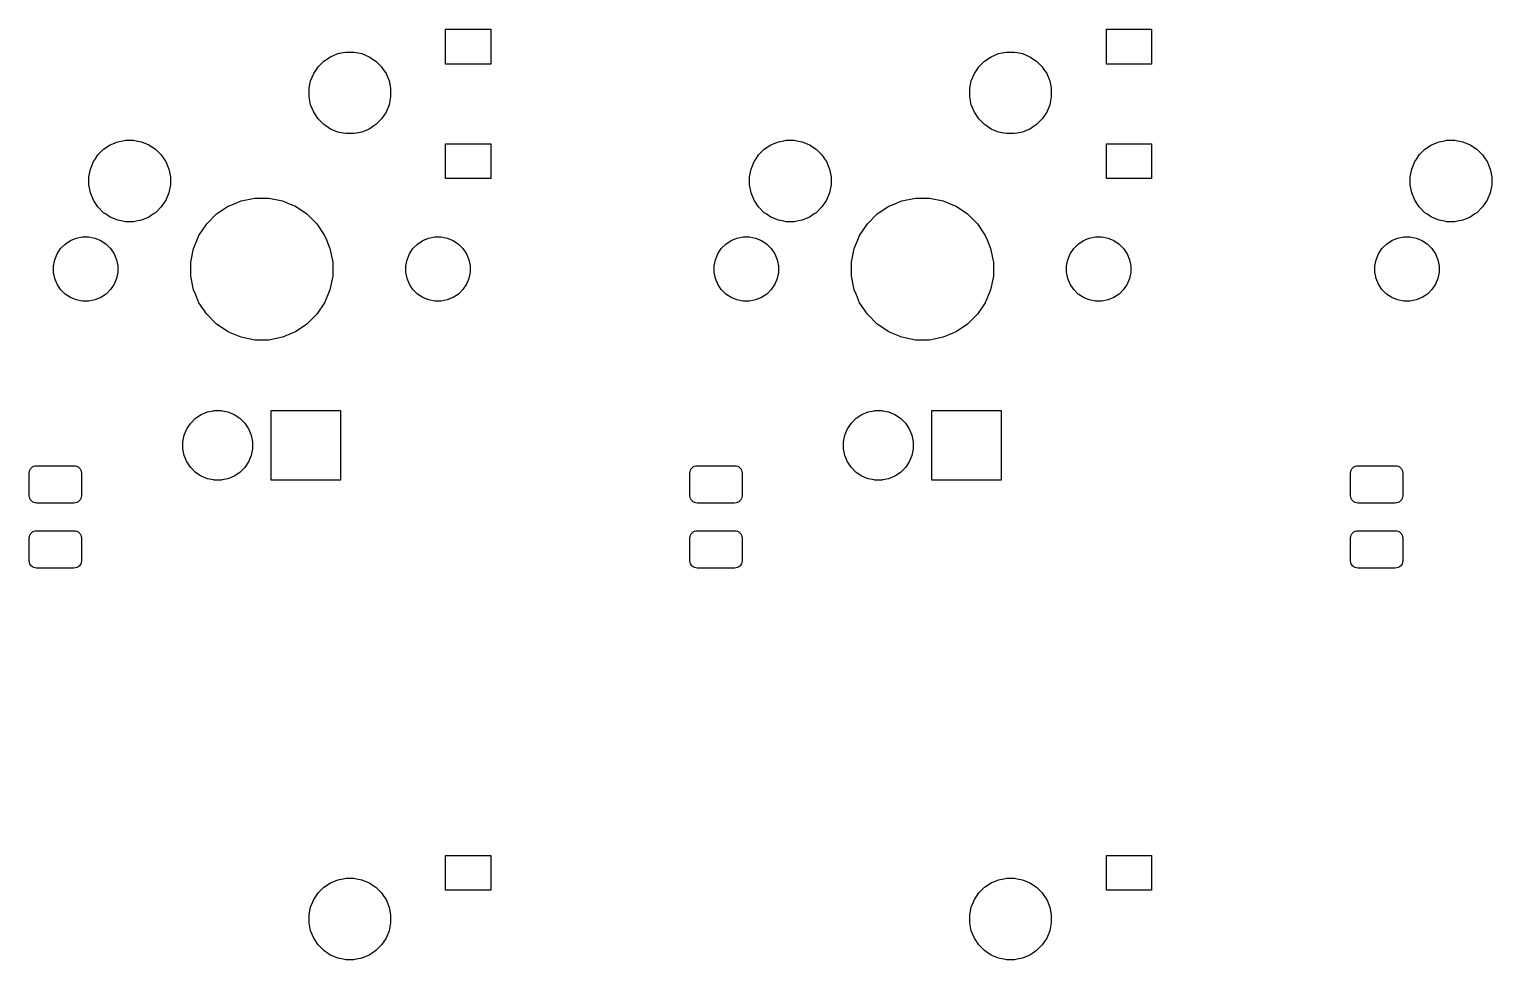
# Model space of a CAD drawing. Extents: x -9 to 373, y -109 to 9.
# Drawn here: x 188.56 to 230.73, y -19.91 to 6.91 of the extents above; entities that cross this region are included whole.
import ezdxf

# ---------------------------------------------------------------- set-up
doc = ezdxf.new("R2010")
doc.units = 0
doc.layers.add('BLACK', color=7, linetype='CONTINUOUS')

msp = doc.modelspace()

# ---------------------------------------------------------------- linework, layer by layer
at = {"layer": 'BLACK', "linetype": 'CONTINUOUS'}
for p, q in [((200.565, 5.9115), (200.565, 6.9135)), ((200.565, 6.9135), (201.867, 6.9135)), ((201.867, 6.9135), (201.867, 5.9115)), ((219.615, 5.9115), (219.615, 6.9135)), ((219.615, 6.9135), (220.917, 6.9135)), ((220.917, 6.9135), (220.917, 5.9115)), ((196.889, 5.82965), (197.053, 5.99346)), ((197.053, 5.99346), (197.245, 6.12216)), ((197.245, 6.12216), (197.459, 6.21081)), ((197.245, 6.12216), (197.245, 6.12216)), ((197.459, 6.21081), (197.611, 6.24094)), ((197.611, 6.24094), (197.687, 6.256)), ((197.687, 6.256), (197.918, 6.256)), ((197.918, 6.256), (197.994, 6.24094)), ((197.994, 6.24094), (198.146, 6.21081)), ((198.146, 6.21081), (198.36, 6.12216)), ((198.36, 6.12216), (198.36, 6.12216)), ((198.36, 6.12216), (198.552, 5.99346)), ((198.552, 5.99346), (198.716, 5.82965)), ((201.867, 5.9115), (200.565, 5.9115)), ((215.939, 5.82965), (216.103, 5.99346)), ((216.103, 5.99346), (216.295, 6.12216)), ((216.295, 6.12216), (216.509, 6.21081)), ((216.295, 6.12216), (216.295, 6.12216)), ((216.509, 6.21081), (216.661, 6.24094)), ((216.661, 6.24094), (216.737, 6.256)), ((216.737, 6.256), (216.968, 6.256)), ((216.968, 6.256), (217.044, 6.24094)), ((217.044, 6.24094), (217.196, 6.21081)), ((217.196, 6.21081), (217.41, 6.12216)), ((217.41, 6.12216), (217.41, 6.12216)), ((217.41, 6.12216), (217.602, 5.99346)), ((217.602, 5.99346), (217.766, 5.82965)), ((220.917, 5.9115), (219.615, 5.9115)), ((196.672, 5.42303), (196.76, 5.63704)), ((196.76, 5.63704), (196.859, 5.78479)), ((196.859, 5.78479), (196.889, 5.82965)), ((198.716, 5.82965), (198.746, 5.78479)), ((198.746, 5.78479), (198.845, 5.63704)), ((198.845, 5.63704), (198.933, 5.42303)), ((215.722, 5.42303), (215.81, 5.63704)), ((215.81, 5.63704), (215.909, 5.78479)), ((215.909, 5.78479), (215.939, 5.82965)), ((217.766, 5.82965), (217.796, 5.78479)), ((217.796, 5.78479), (217.895, 5.63704)), ((217.895, 5.63704), (217.983, 5.42303)), ((196.626, 5.19583), (196.63, 5.21297)), ((196.626, 4.96417), (196.626, 5.19583)), ((196.63, 5.21297), (196.672, 5.42302)), ((196.672, 5.42302), (196.672, 5.42303)), ((198.933, 5.42303), (198.933, 5.42302)), ((198.933, 5.42302), (198.975, 5.21297)), ((198.975, 5.21297), (198.978, 5.19583)), ((198.978, 5.19583), (198.978, 4.96417)), ((215.677, 5.19583), (215.68, 5.21297)), ((215.677, 4.96417), (215.677, 5.19583)), ((215.68, 5.21297), (215.722, 5.42302)), ((215.722, 5.42302), (215.722, 5.42303)), ((217.983, 5.42303), (217.983, 5.42302)), ((217.983, 5.42302), (218.025, 5.21297)), ((218.025, 5.21297), (218.028, 5.19583)), ((218.028, 5.19583), (218.028, 4.96417)), ((196.672, 4.73697), (196.626, 4.96417)), ((196.76, 4.52295), (196.672, 4.73697)), ((198.933, 4.73697), (198.845, 4.52295)), ((198.978, 4.96417), (198.933, 4.73697)), ((215.722, 4.73697), (215.677, 4.96417)), ((215.81, 4.52295), (215.722, 4.73697)), ((217.983, 4.73697), (217.895, 4.52295)), ((218.028, 4.96417), (217.983, 4.73697)), ((196.889, 4.33035), (196.76, 4.52295)), ((196.76, 4.52295), (196.76, 4.52295)), ((197.053, 4.16654), (196.889, 4.33035)), ((198.716, 4.33035), (198.552, 4.16654)), ((198.845, 4.52295), (198.716, 4.33035)), ((198.845, 4.52295), (198.845, 4.52295)), ((215.939, 4.33035), (215.81, 4.52295)), ((215.81, 4.52295), (215.81, 4.52295)), ((216.103, 4.16654), (215.939, 4.33035)), ((217.766, 4.33035), (217.602, 4.16654)), ((217.895, 4.52295), (217.766, 4.33035)), ((217.895, 4.52295), (217.895, 4.52295)), ((197.113, 4.12626), (197.053, 4.16654)), ((197.245, 4.03784), (197.113, 4.12626)), ((197.459, 3.94919), (197.245, 4.03784)), ((197.608, 3.91973), (197.459, 3.94919)), ((197.687, 3.904), (197.608, 3.91973)), ((197.918, 3.904), (197.687, 3.904)), ((197.997, 3.91973), (197.918, 3.904)), ((198.146, 3.94919), (197.997, 3.91973)), ((198.36, 4.03784), (198.146, 3.94919)), ((198.492, 4.12626), (198.36, 4.03784)), ((198.552, 4.16654), (198.492, 4.12626)), ((216.163, 4.12626), (216.103, 4.16654)), ((216.295, 4.03784), (216.163, 4.12626)), ((216.509, 3.94919), (216.295, 4.03784)), ((216.658, 3.91973), (216.509, 3.94919)), ((216.737, 3.904), (216.658, 3.91973)), ((216.968, 3.904), (216.737, 3.904)), ((217.047, 3.91973), (216.968, 3.904)), ((217.196, 3.94919), (217.047, 3.91973)), ((217.41, 4.03784), (217.196, 3.94919)), ((217.542, 4.12626), (217.41, 4.03784)), ((217.602, 4.16654), (217.542, 4.12626)), ((190.539, 3.28965), (190.703, 3.45346)), ((190.703, 3.45346), (190.895, 3.58216)), ((190.895, 3.58216), (191.109, 3.67081)), ((190.895, 3.58216), (190.895, 3.58216)), ((191.109, 3.67081), (191.261, 3.70094)), ((191.261, 3.70094), (191.337, 3.716)), ((191.337, 3.716), (191.568, 3.716)), ((191.568, 3.716), (191.644, 3.70094)), ((191.644, 3.70094), (191.796, 3.67081)), ((191.796, 3.67081), (192.01, 3.58216)), ((192.01, 3.58216), (192.01, 3.58216)), ((192.01, 3.58216), (192.202, 3.45346)), ((192.202, 3.45346), (192.366, 3.28965)), ((200.565, 2.6115), (200.565, 3.6135)), ((200.565, 3.6135), (201.867, 3.6135)), ((201.867, 3.6135), (201.867, 2.6115)), ((209.589, 3.28965), (209.753, 3.45346)), ((209.753, 3.45346), (209.945, 3.58216)), ((209.945, 3.58216), (210.159, 3.67081)), ((209.945, 3.58216), (209.945, 3.58216)), ((210.159, 3.67081), (210.311, 3.70094)), ((210.311, 3.70094), (210.387, 3.716)), ((210.387, 3.716), (210.618, 3.716)), ((210.618, 3.716), (210.694, 3.70094)), ((210.694, 3.70094), (210.846, 3.67081)), ((210.846, 3.67081), (211.06, 3.58216)), ((211.06, 3.58216), (211.06, 3.58216)), ((211.06, 3.58216), (211.252, 3.45346)), ((211.252, 3.45346), (211.416, 3.28965)), ((219.615, 2.6115), (219.615, 3.6135)), ((219.615, 3.6135), (220.917, 3.6135)), ((220.917, 3.6135), (220.917, 2.6115)), ((228.639, 3.28965), (228.803, 3.45346)), ((228.803, 3.45346), (228.995, 3.58216)), ((228.995, 3.58216), (229.209, 3.67081)), ((228.995, 3.58216), (228.995, 3.58216)), ((229.209, 3.67081), (229.361, 3.70094)), ((229.361, 3.70094), (229.437, 3.716)), ((229.437, 3.716), (229.668, 3.716)), ((229.668, 3.716), (229.744, 3.70094)), ((229.744, 3.70094), (229.896, 3.67081)), ((229.896, 3.67081), (230.11, 3.58216)), ((230.11, 3.58216), (230.11, 3.58216)), ((230.11, 3.58216), (230.302, 3.45346)), ((230.302, 3.45346), (230.466, 3.28965)), ((190.322, 2.88303), (190.41, 3.09705)), ((190.41, 3.09705), (190.467, 3.1823)), ((190.467, 3.1823), (190.539, 3.28965)), ((192.366, 3.28965), (192.438, 3.1823)), ((192.438, 3.1823), (192.495, 3.09705)), ((192.495, 3.09705), (192.583, 2.88303)), ((209.372, 2.88303), (209.46, 3.09705)), ((209.46, 3.09705), (209.517, 3.1823)), ((209.517, 3.1823), (209.589, 3.28965)), ((211.416, 3.28965), (211.488, 3.1823)), ((211.488, 3.1823), (211.545, 3.09705)), ((211.545, 3.09705), (211.633, 2.88303)), ((228.422, 2.88303), (228.51, 3.09705)), ((228.51, 3.09705), (228.567, 3.1823)), ((228.567, 3.1823), (228.639, 3.28965)), ((230.466, 3.28965), (230.538, 3.1823)), ((230.538, 3.1823), (230.595, 3.09705)), ((230.595, 3.09705), (230.683, 2.88303)), ((190.276, 2.65583), (190.322, 2.88303)), ((190.276, 2.42417), (190.276, 2.65583)), ((192.583, 2.88303), (192.629, 2.65583)), ((192.629, 2.65583), (192.629, 2.42417)), ((201.867, 2.6115), (200.565, 2.6115)), ((209.326, 2.65583), (209.372, 2.88303)), ((209.326, 2.42417), (209.326, 2.65583)), ((211.633, 2.88303), (211.678, 2.65583)), ((211.678, 2.65583), (211.678, 2.42417)), ((220.917, 2.6115), (219.615, 2.6115)), ((228.376, 2.65583), (228.422, 2.88303)), ((228.376, 2.42417), (228.376, 2.65583)), ((230.683, 2.88303), (230.728, 2.65583)), ((230.728, 2.65583), (230.728, 2.42417)), ((190.322, 2.19697), (190.276, 2.42417)), ((190.41, 1.98295), (190.322, 2.19697)), ((192.583, 2.19697), (192.495, 1.98295)), ((192.629, 2.42417), (192.583, 2.19697)), ((209.372, 2.19697), (209.326, 2.42417)), ((209.46, 1.98295), (209.372, 2.19697)), ((211.633, 2.19697), (211.545, 1.98295)), ((211.678, 2.42417), (211.633, 2.19697)), ((228.422, 2.19697), (228.376, 2.42417)), ((228.51, 1.98295), (228.422, 2.19697)), ((230.683, 2.19697), (230.595, 1.98295)), ((230.728, 2.42417), (230.683, 2.19697)), ((190.539, 1.79035), (190.41, 1.98295)), ((190.41, 1.98295), (190.41, 1.98295)), ((190.703, 1.62654), (190.539, 1.79035)), ((192.366, 1.79035), (192.202, 1.62654)), ((192.495, 1.98295), (192.366, 1.79035)), ((192.495, 1.98295), (192.495, 1.98295)), ((193.959, 1.58838), (194.294, 1.81217)), ((194.294, 1.81217), (194.448, 1.87602)), ((194.448, 1.87602), (194.666, 1.96632)), ((194.666, 1.96632), (195.061, 2.0449)), ((195.061, 2.0449), (195.464, 2.0449)), ((195.464, 2.0449), (195.859, 1.96632)), ((195.859, 1.96632), (196.077, 1.87602)), ((196.077, 1.87602), (196.231, 1.81217)), ((196.231, 1.81217), (196.566, 1.58838)), ((209.589, 1.79035), (209.46, 1.98295)), ((209.46, 1.98295), (209.46, 1.98295)), ((209.753, 1.62654), (209.589, 1.79035)), ((211.416, 1.79035), (211.252, 1.62654)), ((211.545, 1.98295), (211.416, 1.79035)), ((211.545, 1.98295), (211.545, 1.98295)), ((213.009, 1.58838), (213.344, 1.81217)), ((213.344, 1.81217), (213.498, 1.87602)), ((213.498, 1.87602), (213.716, 1.96632)), ((213.716, 1.96632), (214.111, 2.0449)), ((214.111, 2.0449), (214.514, 2.0449)), ((214.514, 2.0449), (214.909, 1.96632)), ((214.909, 1.96632), (215.127, 1.87602)), ((215.127, 1.87602), (215.281, 1.81217)), ((215.281, 1.81217), (215.616, 1.58838)), ((228.639, 1.79035), (228.51, 1.98295)), ((228.51, 1.98295), (228.51, 1.98295)), ((228.803, 1.62654), (228.639, 1.79035)), ((230.466, 1.79035), (230.302, 1.62654)), ((230.595, 1.98295), (230.466, 1.79035)), ((230.595, 1.98295), (230.595, 1.98295)), ((190.76, 1.58838), (190.703, 1.62654)), ((190.895, 1.49784), (190.76, 1.58838)), ((191.109, 1.40919), (190.895, 1.49784)), ((191.261, 1.37906), (191.109, 1.40919)), ((191.337, 1.364), (191.261, 1.37906)), ((191.568, 1.364), (191.337, 1.364)), ((191.644, 1.37906), (191.568, 1.364)), ((191.796, 1.40919), (191.644, 1.37906)), ((192.01, 1.49784), (191.796, 1.40919)), ((192.145, 1.58838), (192.01, 1.49784)), ((192.202, 1.62654), (192.145, 1.58838)), ((193.45, 0.96862), (193.674, 1.30355)), ((193.674, 1.30355), (193.959, 1.58838)), ((196.566, 1.58838), (196.851, 1.30355)), ((196.851, 1.30355), (197.075, 0.96862)), ((209.81, 1.58838), (209.753, 1.62654)), ((209.945, 1.49784), (209.81, 1.58838)), ((210.159, 1.40919), (209.945, 1.49784)), ((210.311, 1.37906), (210.159, 1.40919)), ((210.387, 1.364), (210.311, 1.37906)), ((210.618, 1.364), (210.387, 1.364)), ((210.694, 1.37906), (210.618, 1.364)), ((210.846, 1.40919), (210.694, 1.37906)), ((211.06, 1.49784), (210.846, 1.40919)), ((211.195, 1.58838), (211.06, 1.49784)), ((211.252, 1.62654), (211.195, 1.58838)), ((212.5, 0.96862), (212.724, 1.30355)), ((212.724, 1.30355), (213.009, 1.58838)), ((215.616, 1.58838), (215.901, 1.30355)), ((215.901, 1.30355), (216.125, 0.96862)), ((228.86, 1.58838), (228.803, 1.62654)), ((228.995, 1.49784), (228.86, 1.58838)), ((229.209, 1.40919), (228.995, 1.49784)), ((229.361, 1.37906), (229.209, 1.40919)), ((229.437, 1.364), (229.361, 1.37906)), ((229.668, 1.364), (229.437, 1.364)), ((229.744, 1.37906), (229.668, 1.364)), ((229.896, 1.40919), (229.744, 1.37906)), ((230.11, 1.49784), (229.896, 1.40919)), ((230.245, 1.58838), (230.11, 1.49784)), ((230.302, 1.62654), (230.245, 1.58838)), ((189.744, 0.82061), (189.912, 0.89041)), ((189.912, 0.89041), (190.091, 0.926)), ((190.091, 0.926), (190.274, 0.926)), ((190.274, 0.926), (190.453, 0.89041)), ((190.453, 0.89041), (190.621, 0.82061)), ((193.398, 0.84277), (193.45, 0.96862)), ((197.075, 0.96862), (197.127, 0.84277)), ((199.904, 0.82061), (200.072, 0.89041)), ((200.072, 0.89041), (200.251, 0.926)), ((200.251, 0.926), (200.434, 0.926)), ((200.434, 0.926), (200.613, 0.89041)), ((200.613, 0.89041), (200.781, 0.82061)), ((208.794, 0.82061), (208.962, 0.89041)), ((208.962, 0.89041), (209.141, 0.926)), ((209.141, 0.926), (209.324, 0.926)), ((209.324, 0.926), (209.503, 0.89041)), ((209.503, 0.89041), (209.671, 0.82061)), ((212.448, 0.84277), (212.5, 0.96862)), ((216.125, 0.96862), (216.177, 0.84277)), ((218.954, 0.82061), (219.122, 0.89041)), ((219.122, 0.89041), (219.301, 0.926)), ((219.301, 0.926), (219.484, 0.926)), ((219.484, 0.926), (219.663, 0.89041)), ((219.663, 0.89041), (219.831, 0.82061)), ((227.844, 0.82061), (228.012, 0.89041)), ((228.012, 0.89041), (228.191, 0.926)), ((228.191, 0.926), (228.374, 0.926)), ((228.374, 0.926), (228.553, 0.89041)), ((228.553, 0.89041), (228.721, 0.82061)), ((189.292, 0.2701), (189.362, 0.43863)), ((189.362, 0.43863), (189.463, 0.59029)), ((189.463, 0.59029), (189.592, 0.71927)), ((189.592, 0.71927), (189.744, 0.82061)), ((190.621, 0.82061), (190.773, 0.71927)), ((190.773, 0.71927), (190.902, 0.59029)), ((190.902, 0.59029), (191.003, 0.43863)), ((191.003, 0.43863), (191.073, 0.2701)), ((193.218, 0.20141), (193.296, 0.59647)), ((193.296, 0.59647), (193.398, 0.84277)), ((197.127, 0.84277), (197.229, 0.59647)), ((197.229, 0.59647), (197.307, 0.20141)), ((199.452, 0.2701), (199.522, 0.43863)), ((199.522, 0.43863), (199.623, 0.59029)), ((199.623, 0.59029), (199.752, 0.71927)), ((199.752, 0.71927), (199.904, 0.82061)), ((200.781, 0.82061), (200.933, 0.71927)), ((200.933, 0.71927), (201.062, 0.59029)), ((201.062, 0.59029), (201.163, 0.43863)), ((201.163, 0.43863), (201.233, 0.2701)), ((208.342, 0.2701), (208.412, 0.43863)), ((208.412, 0.43863), (208.513, 0.59029)), ((208.513, 0.59029), (208.642, 0.71927)), ((208.642, 0.71927), (208.794, 0.82061)), ((209.671, 0.82061), (209.823, 0.71927)), ((209.823, 0.71927), (209.952, 0.59029)), ((209.952, 0.59029), (210.053, 0.43863)), ((210.053, 0.43863), (210.123, 0.2701)), ((212.268, 0.20141), (212.346, 0.59647)), ((212.346, 0.59647), (212.448, 0.84277)), ((216.177, 0.84277), (216.279, 0.59647)), ((216.279, 0.59647), (216.357, 0.20141)), ((218.502, 0.2701), (218.572, 0.43863)), ((218.572, 0.43863), (218.673, 0.59029)), ((218.673, 0.59029), (218.802, 0.71927)), ((218.802, 0.71927), (218.954, 0.82061)), ((219.831, 0.82061), (219.983, 0.71927)), ((219.983, 0.71927), (220.112, 0.59029)), ((220.112, 0.59029), (220.213, 0.43863)), ((220.213, 0.43863), (220.283, 0.2701)), ((227.392, 0.2701), (227.462, 0.43863)), ((227.462, 0.43863), (227.563, 0.59029)), ((227.563, 0.59029), (227.692, 0.71927)), ((227.692, 0.71927), (227.844, 0.82061)), ((228.721, 0.82061), (228.873, 0.71927)), ((228.873, 0.71927), (229.002, 0.59029)), ((229.002, 0.59029), (229.103, 0.43863)), ((229.103, 0.43863), (229.173, 0.2701)), ((189.256, 0.0912), (189.292, 0.2701)), ((189.256, -0.0912), (189.256, 0.0912)), ((191.073, 0.2701), (191.108, 0.0912)), ((191.108, 0.0912), (191.108, -0.0912)), ((193.218, -0.20141), (193.218, 0.20141)), ((197.307, 0.20141), (197.307, -0.20141)), ((199.416, 0.0912), (199.452, 0.2701)), ((199.416, -0.0912), (199.416, 0.0912)), ((201.233, 0.2701), (201.268, 0.0912)), ((201.268, 0.0912), (201.268, -0.0912)), ((208.306, 0.0912), (208.342, 0.2701)), ((208.306, -0.0912), (208.306, 0.0912)), ((210.123, 0.2701), (210.159, 0.0912)), ((210.159, 0.0912), (210.159, -0.0912)), ((212.268, -0.20141), (212.268, 0.20141)), ((216.357, 0.20141), (216.357, -0.20141)), ((218.466, 0.0912), (218.502, 0.2701)), ((218.466, -0.0912), (218.466, 0.0912)), ((220.283, 0.2701), (220.319, 0.0912)), ((220.319, 0.0912), (220.319, -0.0912)), ((227.356, 0.0912), (227.392, 0.2701)), ((227.356, -0.0912), (227.356, 0.0912)), ((229.173, 0.2701), (229.208, 0.0912)), ((229.208, 0.0912), (229.208, -0.0912)), ((189.292, -0.2701), (189.256, -0.0912)), ((189.362, -0.43863), (189.292, -0.2701)), ((191.073, -0.2701), (191.003, -0.43863)), ((191.108, -0.0912), (191.073, -0.2701)), ((193.296, -0.59647), (193.218, -0.20141)), ((197.307, -0.20141), (197.229, -0.59647)), ((199.452, -0.2701), (199.416, -0.0912)), ((199.522, -0.43863), (199.452, -0.2701)), ((201.233, -0.2701), (201.163, -0.43863)), ((201.268, -0.0912), (201.233, -0.2701)), ((208.342, -0.2701), (208.306, -0.0912)), ((208.412, -0.43863), (208.342, -0.2701)), ((210.123, -0.2701), (210.053, -0.43863)), ((210.159, -0.0912), (210.123, -0.2701)), ((212.346, -0.59647), (212.268, -0.20141)), ((216.357, -0.20141), (216.279, -0.59647)), ((218.502, -0.2701), (218.466, -0.0912)), ((218.572, -0.43863), (218.502, -0.2701)), ((220.283, -0.2701), (220.213, -0.43863)), ((220.319, -0.0912), (220.283, -0.2701)), ((227.392, -0.2701), (227.356, -0.0912)), ((227.462, -0.43863), (227.392, -0.2701)), ((229.173, -0.2701), (229.103, -0.43863)), ((229.208, -0.0912), (229.173, -0.2701)), ((189.463, -0.59029), (189.362, -0.43863)), ((189.592, -0.71927), (189.463, -0.59029)), ((189.744, -0.82061), (189.592, -0.71927)), ((189.912, -0.89041), (189.744, -0.82061)), ((190.621, -0.82061), (190.453, -0.89041)), ((190.773, -0.71927), (190.621, -0.82061)), ((190.902, -0.59029), (190.773, -0.71927)), ((191.003, -0.43863), (190.902, -0.59029)), ((193.358, -0.74583), (193.296, -0.59647)), ((193.45, -0.96862), (193.358, -0.74583)), ((197.167, -0.74583), (197.075, -0.96862)), ((197.229, -0.59647), (197.167, -0.74583)), ((199.623, -0.59029), (199.522, -0.43863)), ((199.752, -0.71927), (199.623, -0.59029)), ((199.904, -0.82061), (199.752, -0.71927)), ((200.072, -0.89041), (199.904, -0.82061)), ((200.781, -0.82061), (200.613, -0.89041)), ((200.933, -0.71927), (200.781, -0.82061)), ((201.062, -0.59029), (200.933, -0.71927)), ((201.163, -0.43863), (201.062, -0.59029)), ((208.513, -0.59029), (208.412, -0.43863)), ((208.642, -0.71927), (208.513, -0.59029)), ((208.794, -0.82061), (208.642, -0.71927)), ((208.962, -0.89041), (208.794, -0.82061)), ((209.671, -0.82061), (209.503, -0.89041)), ((209.823, -0.71927), (209.671, -0.82061)), ((209.952, -0.59029), (209.823, -0.71927)), ((210.053, -0.43863), (209.952, -0.59029)), ((212.408, -0.74583), (212.346, -0.59647)), ((212.5, -0.96862), (212.408, -0.74583)), ((216.217, -0.74583), (216.125, -0.96862)), ((216.279, -0.59647), (216.217, -0.74583)), ((218.673, -0.59029), (218.572, -0.43863)), ((218.802, -0.71927), (218.673, -0.59029)), ((218.954, -0.82061), (218.802, -0.71927)), ((219.122, -0.89041), (218.954, -0.82061)), ((219.831, -0.82061), (219.663, -0.89041)), ((219.983, -0.71927), (219.831, -0.82061)), ((220.112, -0.59029), (219.983, -0.71927)), ((220.213, -0.43863), (220.112, -0.59029)), ((227.563, -0.59029), (227.462, -0.43863)), ((227.692, -0.71927), (227.563, -0.59029)), ((227.844, -0.82061), (227.692, -0.71927)), ((228.012, -0.89041), (227.844, -0.82061)), ((228.721, -0.82061), (228.553, -0.89041)), ((228.873, -0.71927), (228.721, -0.82061)), ((229.002, -0.59029), (228.873, -0.71927)), ((229.103, -0.43863), (229.002, -0.59029)), ((190.091, -0.926), (189.912, -0.89041)), ((190.274, -0.926), (190.091, -0.926)), ((190.453, -0.89041), (190.274, -0.926)), ((193.674, -1.30355), (193.45, -0.96862)), ((197.075, -0.96862), (196.851, -1.30355)), ((200.251, -0.926), (200.072, -0.89041)), ((200.434, -0.926), (200.251, -0.926)), ((200.613, -0.89041), (200.434, -0.926)), ((209.141, -0.926), (208.962, -0.89041)), ((209.324, -0.926), (209.141, -0.926)), ((209.503, -0.89041), (209.324, -0.926)), ((212.724, -1.30355), (212.5, -0.96862)), ((216.125, -0.96862), (215.901, -1.30355)), ((219.301, -0.926), (219.122, -0.89041)), ((219.484, -0.926), (219.301, -0.926)), ((219.663, -0.89041), (219.484, -0.926)), ((228.191, -0.926), (228.012, -0.89041)), ((228.374, -0.926), (228.191, -0.926)), ((228.553, -0.89041), (228.374, -0.926)), ((193.959, -1.58838), (193.674, -1.30355)), ((194.294, -1.81217), (193.959, -1.58838)), ((196.566, -1.58838), (196.231, -1.81217)), ((196.851, -1.30355), (196.566, -1.58838)), ((213.009, -1.58838), (212.724, -1.30355)), ((213.344, -1.81217), (213.009, -1.58838)), ((215.616, -1.58838), (215.281, -1.81217)), ((215.901, -1.30355), (215.616, -1.58838)), ((194.384, -1.8494), (194.294, -1.81217)), ((194.666, -1.96632), (194.384, -1.8494)), ((195.061, -2.0449), (194.666, -1.96632)), ((195.464, -2.0449), (195.061, -2.0449)), ((195.859, -1.96632), (195.464, -2.0449)), ((196.141, -1.8494), (195.859, -1.96632)), ((196.231, -1.81217), (196.141, -1.8494)), ((213.434, -1.8494), (213.344, -1.81217)), ((213.716, -1.96632), (213.434, -1.8494)), ((214.111, -2.0449), (213.716, -1.96632)), ((214.514, -2.0449), (214.111, -2.0449)), ((214.909, -1.96632), (214.514, -2.0449)), ((215.191, -1.8494), (214.909, -1.96632)), ((215.281, -1.81217), (215.191, -1.8494)), ((193.353, -4.30053), (193.517, -4.19071)), ((193.517, -4.19071), (193.7, -4.11506)), ((193.7, -4.11506), (193.866, -4.08199)), ((193.866, -4.08199), (193.894, -4.0765)), ((193.894, -4.0765), (194.091, -4.0765)), ((194.091, -4.0765), (194.119, -4.08199)), ((194.119, -4.08199), (194.285, -4.11506)), ((194.285, -4.11506), (194.468, -4.19071)), ((194.468, -4.19071), (194.632, -4.30053)), ((195.529, -6.0835), (195.529, -4.0765)), ((195.529, -4.0765), (197.536, -4.0765)), ((197.536, -4.0765), (197.536, -6.0835)), ((212.403, -4.30053), (212.567, -4.19071)), ((212.567, -4.19071), (212.75, -4.11506)), ((212.75, -4.11506), (212.916, -4.08199)), ((212.916, -4.08199), (212.944, -4.0765)), ((212.944, -4.0765), (213.141, -4.0765)), ((213.141, -4.0765), (213.169, -4.08199)), ((213.169, -4.08199), (213.335, -4.11506)), ((213.335, -4.11506), (213.518, -4.19071)), ((213.518, -4.19071), (213.682, -4.30053)), ((214.579, -6.0835), (214.579, -4.0765)), ((214.579, -4.0765), (216.586, -4.0765)), ((216.586, -4.0765), (216.586, -6.0835)), ((193.028, -4.78729), (193.103, -4.60466)), ((193.103, -4.60466), (193.213, -4.44031)), ((193.213, -4.44031), (193.353, -4.30053)), ((194.632, -4.30053), (194.772, -4.44031)), ((194.772, -4.44031), (194.882, -4.60466)), ((194.882, -4.60466), (194.957, -4.78729)), ((212.078, -4.78729), (212.153, -4.60466)), ((212.153, -4.60466), (212.263, -4.44031)), ((212.263, -4.44031), (212.403, -4.30053)), ((213.682, -4.30053), (213.822, -4.44031)), ((213.822, -4.44031), (213.932, -4.60466)), ((213.932, -4.60466), (214.007, -4.78729)), ((192.989, -4.98116), (193.028, -4.78729)), ((192.989, -5.17884), (192.989, -4.98116)), ((194.957, -4.78729), (194.996, -4.98116)), ((194.996, -4.98116), (194.996, -5.17884)), ((212.039, -4.98116), (212.078, -4.78729)), ((212.039, -5.17884), (212.039, -4.98116)), ((214.007, -4.78729), (214.046, -4.98116)), ((214.046, -4.98116), (214.046, -5.17884)), ((193.028, -5.37271), (192.989, -5.17884)), ((193.103, -5.55534), (193.028, -5.37271)), ((194.957, -5.37271), (194.882, -5.55534)), ((194.996, -5.17884), (194.957, -5.37271)), ((212.078, -5.37271), (212.039, -5.17884)), ((212.153, -5.55534), (212.078, -5.37271)), ((214.007, -5.37271), (213.932, -5.55534)), ((214.046, -5.17884), (214.007, -5.37271)), ((188.558, -5.88064), (188.563, -5.83428)), ((188.558, -6.53186), (188.558, -5.88064)), ((188.563, -5.83428), (188.575, -5.79561)), ((188.575, -5.79561), (188.594, -5.75997)), ((188.594, -5.75997), (188.619, -5.72873)), ((188.619, -5.72873), (188.651, -5.7031)), ((188.651, -5.7031), (188.686, -5.68405)), ((188.686, -5.68405), (188.725, -5.67231)), ((188.725, -5.67231), (188.771, -5.66775)), ((188.771, -5.66775), (189.847, -5.66775)), ((189.847, -5.66775), (189.894, -5.67231)), ((189.894, -5.67231), (189.933, -5.68405)), ((189.933, -5.68405), (189.968, -5.7031)), ((189.968, -5.7031), (189.999, -5.72873)), ((189.999, -5.72873), (190.025, -5.75997)), ((190.025, -5.75997), (190.044, -5.79561)), ((190.044, -5.79561), (190.056, -5.83428)), ((190.056, -5.83428), (190.06, -5.88064)), ((190.06, -5.88064), (190.06, -6.53186)), ((193.213, -5.71969), (193.103, -5.55534)), ((193.353, -5.85947), (193.213, -5.71969)), ((193.517, -5.96929), (193.353, -5.85947)), ((194.632, -5.85947), (194.468, -5.96929)), ((194.772, -5.71969), (194.632, -5.85947)), ((194.882, -5.55534), (194.772, -5.71969)), ((207.608, -5.88064), (207.613, -5.83428)), ((207.608, -6.53186), (207.608, -5.88064)), ((207.613, -5.83428), (207.625, -5.79561)), ((207.625, -5.79561), (207.644, -5.75997)), ((207.644, -5.75997), (207.669, -5.72873)), ((207.669, -5.72873), (207.701, -5.7031)), ((207.701, -5.7031), (207.736, -5.68405)), ((207.736, -5.68405), (207.775, -5.67231)), ((207.775, -5.67231), (207.821, -5.66775)), ((207.821, -5.66775), (208.897, -5.66775)), ((208.897, -5.66775), (208.944, -5.67231)), ((208.944, -5.67231), (208.983, -5.68405)), ((208.983, -5.68405), (209.018, -5.7031)), ((209.018, -5.7031), (209.049, -5.72873)), ((209.049, -5.72873), (209.075, -5.75997)), ((209.075, -5.75997), (209.094, -5.79561)), ((209.094, -5.79561), (209.106, -5.83428)), ((209.106, -5.83428), (209.11, -5.88064)), ((209.11, -5.88064), (209.11, -6.53186)), ((212.263, -5.71969), (212.153, -5.55534)), ((212.403, -5.85947), (212.263, -5.71969)), ((212.567, -5.96929), (212.403, -5.85947)), ((213.682, -5.85947), (213.518, -5.96929)), ((213.822, -5.71969), (213.682, -5.85947)), ((213.932, -5.55534), (213.822, -5.71969)), ((226.658, -5.88064), (226.663, -5.83428)), ((226.658, -6.53186), (226.658, -5.88064)), ((226.663, -5.83428), (226.675, -5.79561)), ((226.675, -5.79561), (226.694, -5.75997)), ((226.694, -5.75997), (226.719, -5.72873)), ((226.719, -5.72873), (226.751, -5.7031)), ((226.751, -5.7031), (226.786, -5.68405)), ((226.786, -5.68405), (226.825, -5.67231)), ((226.825, -5.67231), (226.871, -5.66775)), ((226.871, -5.66775), (227.947, -5.66775)), ((227.947, -5.66775), (227.994, -5.67231)), ((227.994, -5.67231), (228.033, -5.68405)), ((228.033, -5.68405), (228.068, -5.7031)), ((228.068, -5.7031), (228.099, -5.72873)), ((228.099, -5.72873), (228.125, -5.75997)), ((228.125, -5.75997), (228.144, -5.79561)), ((228.144, -5.79561), (228.156, -5.83428)), ((228.156, -5.83428), (228.16, -5.88064)), ((228.16, -5.88064), (228.16, -6.53186)), ((193.7, -6.04494), (193.517, -5.96929)), ((193.866, -6.07801), (193.7, -6.04494)), ((193.894, -6.0835), (193.866, -6.07801)), ((194.091, -6.0835), (193.894, -6.0835)), ((194.119, -6.07801), (194.091, -6.0835)), ((194.285, -6.04494), (194.119, -6.07801)), ((194.468, -5.96929), (194.285, -6.04494)), ((197.536, -6.0835), (195.529, -6.0835)), ((212.75, -6.04494), (212.567, -5.96929)), ((212.916, -6.07801), (212.75, -6.04494)), ((212.944, -6.0835), (212.916, -6.07801)), ((213.141, -6.0835), (212.944, -6.0835)), ((213.169, -6.07801), (213.141, -6.0835)), ((213.335, -6.04494), (213.169, -6.07801)), ((213.518, -5.96929), (213.335, -6.04494)), ((216.586, -6.0835), (214.579, -6.0835)), ((188.563, -6.57822), (188.558, -6.53186)), ((188.575, -6.61689), (188.563, -6.57822)), ((188.594, -6.65253), (188.575, -6.61689)), ((188.619, -6.68377), (188.594, -6.65253)), ((188.651, -6.7094), (188.619, -6.68377)), ((188.686, -6.72845), (188.651, -6.7094)), ((188.725, -6.74018), (188.686, -6.72845)), ((188.771, -6.74475), (188.725, -6.74018)), ((189.847, -6.74475), (188.771, -6.74475)), ((189.894, -6.74018), (189.847, -6.74475)), ((189.933, -6.72845), (189.894, -6.74018)), ((189.968, -6.7094), (189.933, -6.72845)), ((189.999, -6.68377), (189.968, -6.7094)), ((190.025, -6.65253), (189.999, -6.68377)), ((190.044, -6.61689), (190.025, -6.65253)), ((190.056, -6.57822), (190.044, -6.61689)), ((190.06, -6.53186), (190.056, -6.57822)), ((207.613, -6.57822), (207.608, -6.53186)), ((207.625, -6.61689), (207.613, -6.57822)), ((207.644, -6.65253), (207.625, -6.61689)), ((207.669, -6.68377), (207.644, -6.65253)), ((207.701, -6.7094), (207.669, -6.68377)), ((207.736, -6.72845), (207.701, -6.7094)), ((207.775, -6.74018), (207.736, -6.72845)), ((207.821, -6.74475), (207.775, -6.74018)), ((208.897, -6.74475), (207.821, -6.74475)), ((208.944, -6.74018), (208.897, -6.74475)), ((208.983, -6.72845), (208.944, -6.74018)), ((209.018, -6.7094), (208.983, -6.72845)), ((209.049, -6.68377), (209.018, -6.7094)), ((209.075, -6.65253), (209.049, -6.68377)), ((209.094, -6.61689), (209.075, -6.65253)), ((209.106, -6.57822), (209.094, -6.61689)), ((209.11, -6.53186), (209.106, -6.57822)), ((226.663, -6.57822), (226.658, -6.53186)), ((226.675, -6.61689), (226.663, -6.57822)), ((226.694, -6.65253), (226.675, -6.61689)), ((226.719, -6.68377), (226.694, -6.65253)), ((226.751, -6.7094), (226.719, -6.68377)), ((226.786, -6.72845), (226.751, -6.7094)), ((226.825, -6.74018), (226.786, -6.72845)), ((226.871, -6.74475), (226.825, -6.74018)), ((227.947, -6.74475), (226.871, -6.74475)), ((227.994, -6.74018), (227.947, -6.74475)), ((228.033, -6.72845), (227.994, -6.74018)), ((228.068, -6.7094), (228.033, -6.72845)), ((228.099, -6.68377), (228.068, -6.7094)), ((228.125, -6.65253), (228.099, -6.68377)), ((228.144, -6.61689), (228.125, -6.65253)), ((228.156, -6.57822), (228.144, -6.61689)), ((228.16, -6.53186), (228.156, -6.57822)), ((188.619, -7.60373), (188.651, -7.5781)), ((188.651, -7.5781), (188.686, -7.55905)), ((188.686, -7.55905), (188.725, -7.54731)), ((188.725, -7.54731), (188.771, -7.54275)), ((188.771, -7.54275), (189.847, -7.54275)), ((189.847, -7.54275), (189.894, -7.54731)), ((189.894, -7.54731), (189.933, -7.55905)), ((189.933, -7.55905), (189.968, -7.5781)), ((189.968, -7.5781), (189.999, -7.60373)), ((207.669, -7.60373), (207.701, -7.5781)), ((207.701, -7.5781), (207.736, -7.55905)), ((207.736, -7.55905), (207.775, -7.54731)), ((207.775, -7.54731), (207.821, -7.54275)), ((207.821, -7.54275), (208.897, -7.54275)), ((208.897, -7.54275), (208.944, -7.54731)), ((208.944, -7.54731), (208.983, -7.55905)), ((208.983, -7.55905), (209.018, -7.5781)), ((209.018, -7.5781), (209.049, -7.60373)), ((226.719, -7.60373), (226.751, -7.5781)), ((226.751, -7.5781), (226.786, -7.55905)), ((226.786, -7.55905), (226.825, -7.54731)), ((226.825, -7.54731), (226.871, -7.54275)), ((226.871, -7.54275), (227.947, -7.54275)), ((227.947, -7.54275), (227.994, -7.54731)), ((227.994, -7.54731), (228.033, -7.55905)), ((228.033, -7.55905), (228.068, -7.5781)), ((228.068, -7.5781), (228.099, -7.60373)), ((188.558, -7.75564), (188.563, -7.70928)), ((188.558, -8.40686), (188.558, -7.75564)), ((188.563, -7.70928), (188.575, -7.67061)), ((188.575, -7.67061), (188.594, -7.63497)), ((188.594, -7.63497), (188.619, -7.60373)), ((189.999, -7.60373), (190.025, -7.63497)), ((190.025, -7.63497), (190.044, -7.67061)), ((190.044, -7.67061), (190.056, -7.70928)), ((190.056, -7.70928), (190.06, -7.75564)), ((190.06, -7.75564), (190.06, -8.40686)), ((207.608, -7.75564), (207.613, -7.70928)), ((207.608, -8.40686), (207.608, -7.75564)), ((207.613, -7.70928), (207.625, -7.67061)), ((207.625, -7.67061), (207.644, -7.63497)), ((207.644, -7.63497), (207.669, -7.60373)), ((209.049, -7.60373), (209.075, -7.63497)), ((209.075, -7.63497), (209.094, -7.67061)), ((209.094, -7.67061), (209.106, -7.70928)), ((209.106, -7.70928), (209.11, -7.75564)), ((209.11, -7.75564), (209.11, -8.40686)), ((226.658, -7.75564), (226.663, -7.70928)), ((226.658, -8.40686), (226.658, -7.75564)), ((226.663, -7.70928), (226.675, -7.67061)), ((226.675, -7.67061), (226.694, -7.63497)), ((226.694, -7.63497), (226.719, -7.60373)), ((228.099, -7.60373), (228.125, -7.63497)), ((228.125, -7.63497), (228.144, -7.67061)), ((228.144, -7.67061), (228.156, -7.70928)), ((228.156, -7.70928), (228.16, -7.75564)), ((228.16, -7.75564), (228.16, -8.40686)), ((188.563, -8.45322), (188.558, -8.40686)), ((190.06, -8.40686), (190.056, -8.45322)), ((207.613, -8.45322), (207.608, -8.40686)), ((209.11, -8.40686), (209.106, -8.45322)), ((226.663, -8.45322), (226.658, -8.40686)), ((228.16, -8.40686), (228.156, -8.45322)), ((188.575, -8.49189), (188.563, -8.45322)), ((188.594, -8.52753), (188.575, -8.49189)), ((188.619, -8.55877), (188.594, -8.52753)), ((188.651, -8.5844), (188.619, -8.55877)), ((188.686, -8.60345), (188.651, -8.5844)), ((188.725, -8.61519), (188.686, -8.60345)), ((188.771, -8.61975), (188.725, -8.61519)), ((189.847, -8.61975), (188.771, -8.61975)), ((189.894, -8.61519), (189.847, -8.61975)), ((189.933, -8.60345), (189.894, -8.61519)), ((189.968, -8.5844), (189.933, -8.60345)), ((189.999, -8.55877), (189.968, -8.5844)), ((190.025, -8.52753), (189.999, -8.55877)), ((190.044, -8.49189), (190.025, -8.52753)), ((190.056, -8.45322), (190.044, -8.49189)), ((207.625, -8.49189), (207.613, -8.45322)), ((207.644, -8.52753), (207.625, -8.49189)), ((207.669, -8.55877), (207.644, -8.52753)), ((207.701, -8.5844), (207.669, -8.55877)), ((207.736, -8.60345), (207.701, -8.5844)), ((207.775, -8.61519), (207.736, -8.60345)), ((207.821, -8.61975), (207.775, -8.61519)), ((208.897, -8.61975), (207.821, -8.61975)), ((208.944, -8.61519), (208.897, -8.61975)), ((208.983, -8.60345), (208.944, -8.61519)), ((209.018, -8.5844), (208.983, -8.60345)), ((209.049, -8.55877), (209.018, -8.5844)), ((209.075, -8.52753), (209.049, -8.55877)), ((209.094, -8.49189), (209.075, -8.52753)), ((209.106, -8.45322), (209.094, -8.49189)), ((226.675, -8.49189), (226.663, -8.45322)), ((226.694, -8.52753), (226.675, -8.49189)), ((226.719, -8.55877), (226.694, -8.52753)), ((226.751, -8.5844), (226.719, -8.55877)), ((226.786, -8.60345), (226.751, -8.5844)), ((226.825, -8.61519), (226.786, -8.60345)), ((226.871, -8.61975), (226.825, -8.61519)), ((227.947, -8.61975), (226.871, -8.61975)), ((227.994, -8.61519), (227.947, -8.61975)), ((228.033, -8.60345), (227.994, -8.61519)), ((228.068, -8.5844), (228.033, -8.60345)), ((228.099, -8.55877), (228.068, -8.5844)), ((228.125, -8.52753), (228.099, -8.55877)), ((228.144, -8.49189), (228.125, -8.52753)), ((228.156, -8.45322), (228.144, -8.49189)), ((200.565, -17.901), (200.565, -16.899)), ((200.565, -16.899), (201.867, -16.899)), ((201.867, -16.899), (201.867, -17.901)), ((219.615, -17.901), (219.615, -16.899)), ((219.615, -16.899), (220.917, -16.899)), ((220.917, -16.899), (220.917, -17.901)), ((197.053, -17.819), (197.245, -17.6903)), ((197.245, -17.6903), (197.459, -17.6017)), ((197.245, -17.6903), (197.245, -17.6903)), ((197.459, -17.6017), (197.611, -17.5716)), ((197.611, -17.5716), (197.687, -17.5565)), ((197.687, -17.5565), (197.918, -17.5565)), ((197.918, -17.5565), (197.994, -17.5716)), ((197.994, -17.5716), (198.146, -17.6017)), ((198.146, -17.6017), (198.36, -17.6903)), ((198.36, -17.6903), (198.36, -17.6903)), ((198.36, -17.6903), (198.552, -17.819)), ((216.103, -17.819), (216.295, -17.6903)), ((216.295, -17.6903), (216.509, -17.6017)), ((216.295, -17.6903), (216.295, -17.6903)), ((216.509, -17.6017), (216.661, -17.5716)), ((216.661, -17.5716), (216.737, -17.5565)), ((216.737, -17.5565), (216.968, -17.5565)), ((216.968, -17.5565), (217.044, -17.5716)), ((217.044, -17.5716), (217.196, -17.6017)), ((217.196, -17.6017), (217.41, -17.6903)), ((217.41, -17.6903), (217.41, -17.6903)), ((217.41, -17.6903), (217.602, -17.819)), ((196.76, -18.1755), (196.822, -18.0829)), ((196.822, -18.0829), (196.889, -17.9828)), ((196.889, -17.9828), (197.053, -17.819)), ((198.552, -17.819), (198.716, -17.9828)), ((198.716, -17.9828), (198.783, -18.0829)), ((198.783, -18.0829), (198.845, -18.1755)), ((201.867, -17.901), (200.565, -17.901)), ((215.81, -18.1755), (215.872, -18.0829)), ((215.872, -18.0829), (215.939, -17.9828)), ((215.939, -17.9828), (216.103, -17.819)), ((217.602, -17.819), (217.766, -17.9828)), ((217.766, -17.9828), (217.833, -18.0829)), ((217.833, -18.0829), (217.895, -18.1755)), ((220.917, -17.901), (219.615, -17.901)), ((196.626, -18.6167), (196.672, -18.3895)), ((196.672, -18.3895), (196.76, -18.1755)), ((198.845, -18.1755), (198.933, -18.3895)), ((198.933, -18.3895), (198.978, -18.6167)), ((215.677, -18.6167), (215.722, -18.3895)), ((215.722, -18.3895), (215.81, -18.1755)), ((217.895, -18.1755), (217.983, -18.3895)), ((217.983, -18.3895), (218.028, -18.6167)), ((196.626, -18.8483), (196.626, -18.6167)), ((196.672, -19.0755), (196.626, -18.8483)), ((198.978, -18.8483), (198.933, -19.0755)), ((198.978, -18.6167), (198.978, -18.8483)), ((215.677, -18.8483), (215.677, -18.6167)), ((215.722, -19.0755), (215.677, -18.8483)), ((218.028, -18.8483), (217.983, -19.0755)), ((218.028, -18.6167), (218.028, -18.8483)), ((196.76, -19.2895), (196.672, -19.0755)), ((196.889, -19.4822), (196.76, -19.2895)), ((196.76, -19.2895), (196.76, -19.2895)), ((198.845, -19.2895), (198.716, -19.4822)), ((198.933, -19.0755), (198.845, -19.2895)), ((198.845, -19.2895), (198.845, -19.2895)), ((215.81, -19.2895), (215.722, -19.0755)), ((215.939, -19.4822), (215.81, -19.2895)), ((215.81, -19.2895), (215.81, -19.2895)), ((217.895, -19.2895), (217.766, -19.4822)), ((217.983, -19.0755), (217.895, -19.2895)), ((217.895, -19.2895), (217.895, -19.2895)), ((197.053, -19.646), (196.889, -19.4822)), ((197.162, -19.7191), (197.053, -19.646)), ((197.245, -19.7747), (197.162, -19.7191)), ((197.459, -19.8633), (197.245, -19.7747)), ((198.36, -19.7747), (198.146, -19.8633)), ((198.443, -19.7191), (198.36, -19.7747)), ((198.552, -19.646), (198.443, -19.7191)), ((198.716, -19.4822), (198.552, -19.646)), ((216.103, -19.646), (215.939, -19.4822)), ((216.212, -19.7191), (216.103, -19.646)), ((216.295, -19.7747), (216.212, -19.7191)), ((216.509, -19.8633), (216.295, -19.7747)), ((217.41, -19.7747), (217.196, -19.8633)), ((217.493, -19.7191), (217.41, -19.7747)), ((217.602, -19.646), (217.493, -19.7191)), ((217.766, -19.4822), (217.602, -19.646)), ((197.611, -19.8934), (197.459, -19.8633)), ((197.687, -19.9085), (197.611, -19.8934)), ((197.918, -19.9085), (197.687, -19.9085)), ((197.994, -19.8934), (197.918, -19.9085)), ((198.146, -19.8633), (197.994, -19.8934)), ((216.661, -19.8934), (216.509, -19.8633)), ((216.737, -19.9085), (216.661, -19.8934)), ((216.968, -19.9085), (216.737, -19.9085)), ((217.044, -19.8934), (216.968, -19.9085)), ((217.196, -19.8633), (217.044, -19.8934))]:
    msp.add_line(p, q, dxfattribs=at)

doc.saveas('drawing.dxf')
